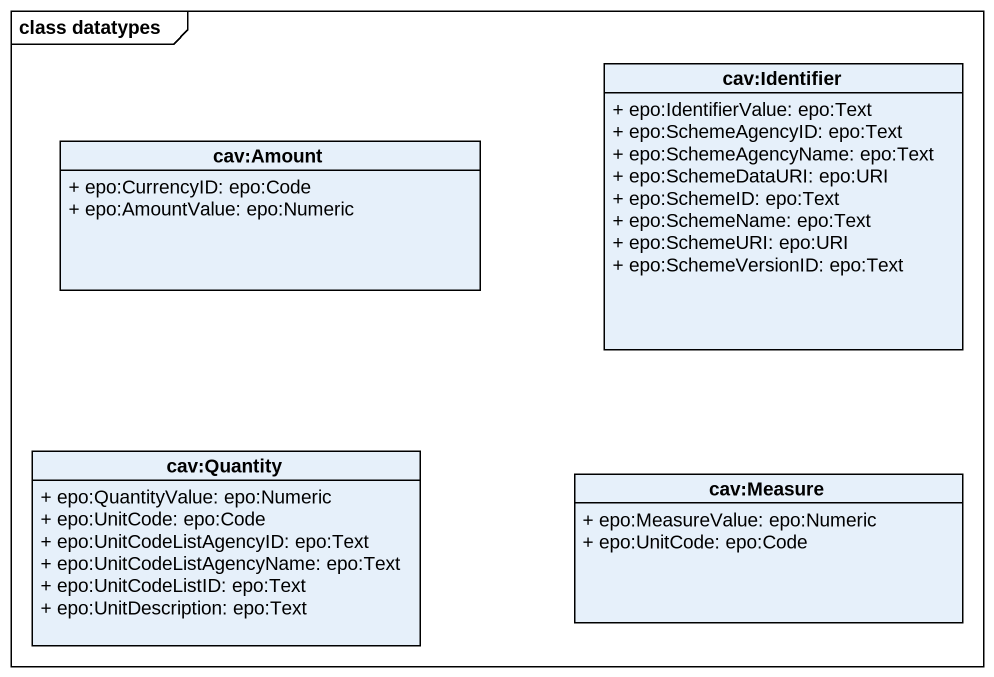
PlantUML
@startuml
mainframe class datatypes
hide circle
hide empty members
skinparam classAttributeIconSize 0
class "cav:Identifier" as cav_Identifier {
  + epo:IdentifierValue: epo:Text
  + epo:SchemeAgencyID: epo:Text
  + epo:SchemeAgencyName: epo:Text
  + epo:SchemeDataURI: epo:URI
  + epo:SchemeID: epo:Text
  + epo:SchemeName: epo:Text
  + epo:SchemeURI: epo:URI
  + epo:SchemeVersionID: epo:Text
}
class "cav:Amount" as cav_Amount {
  + epo:CurrencyID: epo:Code
  + epo:AmountValue: epo:Numeric
}
class "cav:Quantity" as cav_Quantity {
  + epo:QuantityValue: epo:Numeric
  + epo:UnitCode: epo:Code
  + epo:UnitCodeListAgencyID: epo:Text
  + epo:UnitCodeListAgencyName: epo:Text
  + epo:UnitCodeListID: epo:Text
  + epo:UnitDescription: epo:Text
}
class "cav:Measure" as cav_Measure {
  + epo:MeasureValue: epo:Numeric
  + epo:UnitCode: epo:Code
}
@enduml
